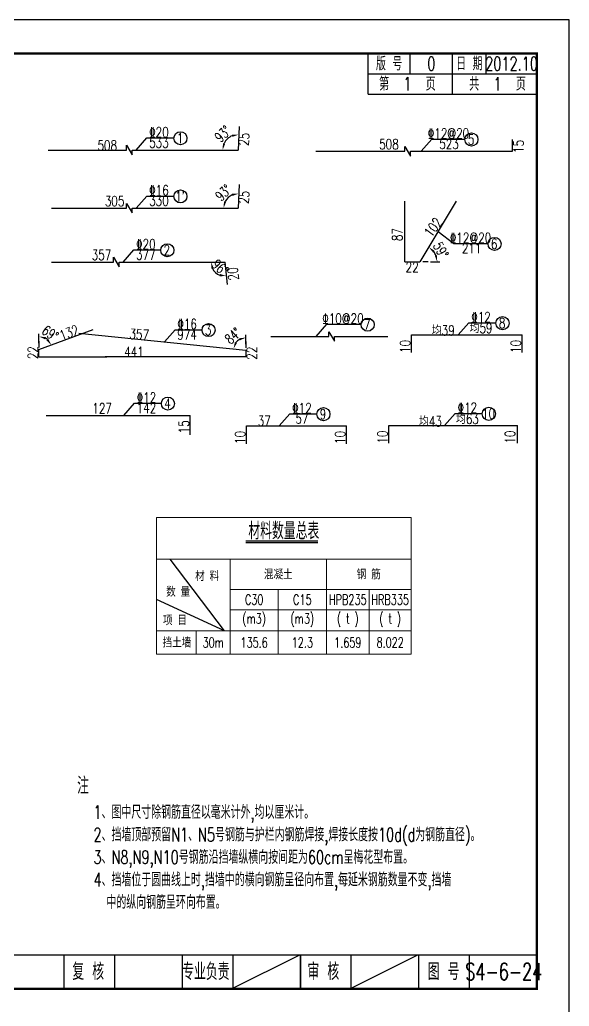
# Model space of a CAD drawing. Header units: millimetres. Extents: x -51 to 12129, y -1309 to -715.
# Drawn here: x 11126.6 to 11289.3, y -1006.8 to -714.7 of the extents above; entities that cross this region are included whole.
import ezdxf
from ezdxf.enums import TextEntityAlignment as Align

# ---------------------------------------------------------------- set-up
doc = ezdxf.new("R2010")
doc.units = ezdxf.units.MM
doc.header["$LTSCALE"] = 0.25
for name, color, linetype in [('0_YELLOW', 2, 'Continuous'), ('图框', 7, 'Continuous'), ('文字', 7, 'Continuous'), ('标注', 4, 'Continuous'), ('次轮廓线', 7, 'Continuous'), ('表格', 7, 'Continuous'), ('钢筋', 6, 'Continuous')]:
    doc.layers.add(name, color=color, linetype=linetype)
doc.styles.get("Standard").update_dxf_attribs({"font": 'simplex1.shx', "width": 0.7, "bigfont": 'hztxt.shx'})
doc.styles.add('TEXT', font='simplex1.shx', dxfattribs={"width": 0.7, "bigfont": 'hztxt.shx'})
doc.styles.add('数字', font='simplex1.shx', dxfattribs={"width": 0.8, "bigfont": 'hztxt.shx'})
doc.styles.add('钢筋', font='simplex1.shx', dxfattribs={"width": 0.8, "height": 2.2, "bigfont": 'hztxt.shx'})
doc.dimstyles.new('STANDARD-50', dxfattribs={"dimscale": 0, "dimtxt": 3, "dimasz": 2, "dimexe": 0.8, "dimexo": 1, "dimgap": 0.5, "dimtad": 1, "dimdec": 0, "dimlfac": 5, "dimzin": 9, "dimdsep": 46, "dimtxsty": 'Standard', "dimcen": 0.5, "dimclrd": 256, "dimclre": 256, "dimclrt": 7, "dimadec": 0, "dimazin": 2, "dimtfac": 1, "dimtdec": 0, "dimtix": 1, "dimtmove": 2, "dimatfit": 3, "dimfxl": 0, "dimtolj": 1, "dimtzin": 0, "dimlwd": -1, "dimlwe": -1, "dimarcsym": 0})

# ---------------------------------------------------------------- blocks, each defined once
blk = doc.blocks.new('*D2111')
at = {"layer": 'Defpoints', "color": 0}
for p in [(11255.88, -768.4), (11249.93, -784.67), (11240.65, -786.4), (11245.08, -786.4), (11245.08, -786.4)]:
    blk.add_point(p, dxfattribs=at)
at = {"layer": '文字'}
blk.add_line((11248.24, -786.4), (11251.04, -786.4), dxfattribs=at)
blk.add_arc((11245.08, -786.4), 5.15, 22.3847, 36.6516, dxfattribs=at)
for points in [[(11248.99, -783.58), (11249.44, -783.08), (11247.73, -781.99)], [(11250.17, -784.38), (11249.52, -784.51), (11250.24, -786.4)]]:
    blk.add_solid(points, dxfattribs=at)
at = {"layer": '文字', "color": 7, "insert": (11251.31, -782.88), "char_height": 3, "attachment_point": 5, "rotation": 299.5181}
blk.add_mtext('\\A1;59°', dxfattribs=at)
blk = doc.blocks.new('*D2112')
at = {"layer": 'Defpoints', "color": 0}
for p in [(11191.64, -763.43), (11189.25, -766.65), (11136.05, -770.46), (11180.93, -770.46), (11191.29, -770.46)]:
    blk.add_point(p, dxfattribs=at)
at = {"layer": '文字'}
blk.add_line((11184.97, -770.46), (11187.77, -770.46), dxfattribs=at)
blk.add_arc((11191.29, -770.46), 4.32, 113.8742, 153.2599, dxfattribs=at)
for points in [[(11189.48, -766.18), (11189.6, -766.83), (11191.51, -766.14)], [(11187.75, -768.59), (11187.1, -768.44), (11186.97, -770.46)]]:
    blk.add_solid(points, dxfattribs=at)
at = {"layer": '文字', "color": 7, "insert": (11186.93, -765.88), "char_height": 3, "attachment_point": 5, "rotation": 43.567}
blk.add_mtext('\\A1;93°', dxfattribs=at)
blk = doc.blocks.new('*D2113')
at = {"layer": 'Defpoints', "color": 0}
for p in [(11191.64, -746.23), (11189.12, -749.2), (11135.09, -753.26), (11181.68, -753.26), (11191.29, -753.26)]:
    blk.add_point(p, dxfattribs=at)
at = {"layer": '文字'}
blk.add_line((11184.69, -753.26), (11187.49, -753.26), dxfattribs=at)
blk.add_arc((11191.29, -753.26), 4.6, 112.2579, 154.8762, dxfattribs=at)
for points in [[(11189.49, -748.67), (11189.6, -749.33), (11191.52, -748.66)], [(11187.45, -751.38), (11186.8, -751.23), (11186.69, -753.26)]]:
    blk.add_solid(points, dxfattribs=at)
at = {"layer": '文字', "color": 7, "insert": (11186.74, -748.48), "char_height": 3, "attachment_point": 5, "rotation": 43.567}
blk.add_mtext('\\A1;93°', dxfattribs=at)
blk = doc.blocks.new('*D2114')
at = {"layer": 'Defpoints', "color": 0}
for p in [(11144.1, -807.52), (11191.86, -809.21), (11193.6, -812.47), (11193.6, -812.47), (11193.6, -814.52)]:
    blk.add_point(p, dxfattribs=at)
at = {"layer": '文字'}
blk.add_line((11193.6, -810.78), (11193.6, -807.98), dxfattribs=at)
blk.add_arc((11193.6, -812.47), 3.69, 121.4088, 142.8806, dxfattribs=at)
for points in [[(11191.58, -809), (11191.76, -809.64), (11193.6, -808.78)], [(11190.96, -810.37), (11190.34, -810.12), (11189.92, -812.11)]]:
    blk.add_solid(points, dxfattribs=at)
at = {"layer": '文字', "color": 7, "insert": (11189.78, -808.25), "char_height": 3, "attachment_point": 5, "rotation": 42.1447}
blk.add_mtext('\\A1;84°', dxfattribs=at)
blk = doc.blocks.new('*D2115')
at = {"layer": 'Defpoints', "color": 0}
for p in [(11128.99, -786.42), (11183.89, -788.63), (11187.42, -786.42), (11193.65, -786.42), (11188.12, -793.03)]:
    blk.add_point(p, dxfattribs=at)
at = {"layer": '文字'}
blk.add_arc((11187.42, -786.42), 4.17, 207.753, 248.247, dxfattribs=at)
for points in [[(11183.41, -788.44), (11184.06, -788.28), (11183.25, -786.42)], [(11185.92, -789.96), (11185.83, -790.62), (11187.86, -790.57)]]:
    blk.add_solid(points, dxfattribs=at)
at = {"layer": '文字', "color": 7, "insert": (11185.97, -788.03), "char_height": 3, "attachment_point": 5, "rotation": 318}
blk.add_mtext('\\A1;96°', dxfattribs=at)
blk = doc.blocks.new('*D2116')
at = {"layer": 'Defpoints', "color": 0}
for p in [(11148.34, -806.36), (11135.13, -809.68), (11132.32, -812.37), (11132.32, -812.37), (11132.32, -814.52)]:
    blk.add_point(p, dxfattribs=at)
at = {"layer": '文字'}
blk.add_line((11132.32, -810.47), (11132.32, -807.67), dxfattribs=at)
blk.add_arc((11132.32, -812.37), 3.89, 50.3034, 60.2428, dxfattribs=at)
for points in [[(11134.16, -809.31), (11134.33, -808.66), (11132.32, -808.47)], [(11135.08, -809.18), (11134.53, -809.56), (11135.96, -811)]]:
    blk.add_solid(points, dxfattribs=at)
at = {"layer": '文字', "color": 7, "insert": (11135.67, -807.52), "char_height": 3, "attachment_point": 5, "rotation": 325.2731}
blk.add_mtext('\\A1;69°', dxfattribs=at)
blk = doc.blocks.new('*T2040')
at = {"layer": 'Defpoints', "color": 8, "lineweight": 0}
for p, q in [((0, 0), (11.78, 0)), ((0, 0), (0, -12.33)), ((11.78, 0), (21.78, 0)), ((21.78, 0), (36.04, 0)), ((36.04, 0), (50.3, 0)), ((50.3, 0), (62.98, 0)), ((62.98, 0), (75.38, 0)), ((75.38, 0), (75.38, -12.33)), ((11.78, -33.53), (11.78, -40.53))]:
    blk.add_line(p, q, dxfattribs=at)
at = {"layer": '表格', "color": 1, "lineweight": 0}
for p, q in [((0, -12.33), (11.78, -12.33)), ((0, -12.33), (0, -21.33)), ((11.78, -12.33), (21.78, -12.33)), ((21.78, -12.33), (36.04, -12.33)), ((36.04, -12.33), (50.3, -12.33)), ((50.3, -12.33), (62.98, -12.33)), ((62.98, -12.33), (75.38, -12.33)), ((75.38, -12.33), (75.38, -21.33)), ((0, -21.33), (0, -27.33)), ((75.38, -21.33), (75.38, -27.33)), ((0, -27.33), (0, -33.53)), ((75.38, -27.33), (75.38, -33.53)), ((0, -33.53), (0, -40.53)), ((75.38, -33.53), (75.38, -40.53)), ((0, -40.53), (11.78, -40.53)), ((11.78, -40.53), (21.78, -40.53)), ((21.78, -40.53), (36.04, -40.53)), ((36.04, -40.53), (50.3, -40.53)), ((50.3, -40.53), (62.98, -40.53)), ((62.98, -40.53), (75.38, -40.53))]:
    blk.add_line(p, q, dxfattribs=at)
at = {"layer": '表格', "color": 7, "lineweight": 0}
for p, q in [((21.78, -12.33), (21.78, -21.33)), ((50.3, -12.33), (50.3, -21.33)), ((21.78, -21.33), (36.04, -21.33)), ((21.78, -21.33), (21.78, -27.33)), ((36.04, -21.33), (50.3, -21.33)), ((36.04, -21.33), (36.04, -27.33)), ((50.3, -21.33), (62.98, -21.33)), ((50.3, -21.33), (50.3, -27.33)), ((62.98, -21.33), (75.38, -21.33)), ((62.98, -21.33), (62.98, -27.33)), ((21.78, -27.33), (36.04, -27.33)), ((21.78, -27.33), (21.78, -33.53)), ((36.04, -27.33), (50.3, -27.33)), ((36.04, -27.33), (36.04, -33.53)), ((50.3, -27.33), (62.98, -27.33)), ((50.3, -27.33), (50.3, -33.53)), ((62.98, -27.33), (75.38, -27.33)), ((62.98, -27.33), (62.98, -33.53)), ((0, -33.53), (11.78, -33.53)), ((11.78, -33.53), (21.78, -33.53)), ((21.78, -33.53), (36.04, -33.53)), ((21.78, -33.53), (21.78, -40.53)), ((36.04, -33.53), (50.3, -33.53)), ((36.04, -33.53), (36.04, -40.53)), ((50.3, -33.53), (62.98, -33.53)), ((50.3, -33.53), (50.3, -40.53)), ((62.98, -33.53), (75.38, -33.53)), ((62.98, -33.53), (62.98, -40.53))]:
    blk.add_line(p, q, dxfattribs=at)
at = {"layer": '表格', "color": 1, "insert": (37.69, -1.5), "char_height": 5, "width": 72.3849, "attachment_point": 2}
blk.add_mtext('材料数量总表', dxfattribs=at)
at = {"layer": '表格', "char_height": 3, "attachment_point": 5}
for s, insert, width in [('混凝土', (36.04, -16.83), 25.523), ('钢 筋', (62.84, -16.83), 22.0831)]:
    blk.add_mtext(s, dxfattribs=dict(at, insert=insert, width=width))
at = {"layer": '表格', "color": 0, "char_height": 3}
for s, insert, width, attachment_point in [('C30', (28.91, -24.33), 11.2615, 5), ('C15', (43.17, -24.33), 11.2615, 5), ('HPB235', (56.64, -24.33), 9.6809, 5), ('HRB335', (69.18, -24.33), 9.4022, 5), ('(m3)', (28.91, -30.43), 11.2615, 5), ('{\\Fsimplex1,hztxt|c134;\\W0.7;(m3)}', (43.17, -30.43), 11.2615, 5), ('( t )', (56.64, -30.43), 9.6809, 5), ('( t )', (69.18, -30.43), 9.4022, 5), ('挡土墙', (10.28, -37.03), 8.7788, 6)]:
    blk.add_mtext(s, dxfattribs=dict(at, insert=insert, width=width, attachment_point=attachment_point))
at = {"layer": '表格', "color": 0, "char_height": 3, "attachment_point": 5, "style": 'TEXT'}
for s, insert, width in [('30m', (16.78, -37.03), 7), ('135.6', (28.91, -37.03), 11.2615), ('12.3', (43.17, -37.03), 11.2615), ('1.659', (56.64, -37.03), 9.6809), ('8.022', (69.18, -37.03), 9.4022)]:
    blk.add_mtext(s, dxfattribs=dict(at, insert=insert, width=width))
blk = doc.blocks.new('series')
at = {"width": 0.75}
for tag, height, p in [('页码', 4, (-35, -19)), ('图名', 5, (-220, -282)), ('图号', 5, (-20, -282))]:
    blk.add_attdef(tag, text='', height=height, dxfattribs=at).set_placement(p, align=Align.MIDDLE_CENTER)
blk = doc.blocks.new('123')
at = {"layer": '图框', "color": 2}
blk.add_lwpolyline([(369.33, -1011.65), (369.33, -714.65), (-50.67, -714.65), (-50.67, -1011.65)], close=True, dxfattribs=at)

msp = doc.modelspace()

# ---------------------------------------------------------------- linework, layer by layer
for p, q in [((11189.33091, -1001.65472), (11209.33091, -991.65472)), ((11224.33091, -1001.65472), (11244.33091, -991.65472))]:
    msp.add_line(p, q)
for points, const_width in [([(11279.75412, -724.65471), (10899.75412, -724.65471), (10899.75412, -1001.65471), (11279.75412, -1001.65471), (11279.75412, -724.65471)], 0.7), ([(10899.75412, -991.65471), (11279.75412, -991.65471)], 0.4), ([(11174.75412, -1001.65471), (11174.75412, -991.65471)], 0.4), ([(11189.75412, -1001.65471), (11189.75412, -991.65471)], 0.4), ([(11209.75412, -1001.65471), (11209.75412, -991.65471)], 0.4), ([(11224.75412, -1001.65471), (11224.75412, -991.65471)], 0.4), ([(11244.75412, -1001.65471), (11244.75412, -991.65471)], 0.4), ([(11259.75412, -1001.65471), (11259.75412, -991.65471)], 0.4)]:
    msp.add_lwpolyline(points, dxfattribs=dict(const_width=const_width))
at = {"layer": '0_YELLOW', "color": 7}
for q in [(11171.13214, -874.40247), (11167.12539, -886.40247)]:
    msp.add_line((11187.20815, -895.60247), q, dxfattribs=at)
at = {"layer": '图框', "const_width": 0.4}
for points in [[(11139.75412, -1001.65471), (11139.75412, -991.65471)], [(11154.75412, -1001.65471), (11154.75412, -991.65471)], [(11174.75412, -1001.65471), (11174.75412, -991.65471)]]:
    msp.add_lwpolyline(points, dxfattribs=at)
at = {"layer": '文字'}
for p, q in [((11247.58362, -786.40441), (11245.94362, -786.40441)), ((11132.31591, -809.86719), (11132.31591, -811.73584)), ((11193.59707, -809.97318), (11193.59707, -811.85502))]:
    msp.add_line(p, q, dxfattribs=at)
at = {"layer": '标注'}
for p, q in [((11161.101, -753.25634), (11164.25939, -749.65497)), ((11164.25939, -749.65497), (11172.12178, -749.65497)), ((11245.44751, -753.61869), (11248.6059, -750.01732)), ((11248.6059, -750.01732), (11258.29241, -750.01732)), ((11158.25765, -751.84911), (11159.91641, -754.66358)), ((11158.25765, -753.25634), (11158.25765, -751.84911)), ((11159.91641, -754.66358), (11159.91641, -753.25634)), ((11240.67088, -753.61869), (11240.67088, -752.21146)), ((11240.67088, -752.21146), (11242.32963, -755.02593)), ((11242.32963, -755.02593), (11242.32963, -753.61869)), ((11161.101, -770.46063), (11164.25939, -766.85925)), ((11164.25939, -766.85925), (11172.12178, -766.85925)), ((11158.25765, -770.46063), (11158.25765, -769.05339)), ((11158.25765, -769.05339), (11159.91641, -771.86786)), ((11159.91641, -771.86786), (11159.91641, -770.46063)), ((11250.48362, -777.40441), (11255.13248, -780.92958)), ((11157.23461, -786.42159), (11160.39301, -782.82022)), ((11160.39301, -782.82022), (11168.2554, -782.82022)), ((11255.13248, -780.92958), (11265.15314, -780.92958)), ((11154.39127, -786.42159), (11154.39127, -785.01436)), ((11154.39127, -785.01436), (11156.05002, -787.82883)), ((11156.05002, -787.82883), (11156.05002, -786.42159)), ((11214.39233, -808.45122), (11217.55072, -804.84985)), ((11217.55072, -804.84985), (11227.57089, -804.84985)), ((11256.47976, -808.01278), (11259.63815, -804.41141)), ((11259.63815, -804.41141), (11267.50054, -804.41141)), ((11169.45066, -810.05854), (11172.60906, -806.45717)), ((11172.60906, -806.45717), (11180.47144, -806.45717)), ((11218.16024, -808.45122), (11218.16024, -807.04398)), ((11218.16024, -807.04398), (11219.819, -809.85845)), ((11219.819, -809.85845), (11219.819, -808.45122)), ((11157.41343, -831.83679), (11160.57182, -828.23542)), ((11160.57182, -828.23542), (11168.43421, -828.23542)), ((11203.44035, -834.97165), (11206.59875, -831.37028)), ((11206.59875, -831.37028), (11214.46114, -831.37028)), ((11252.42612, -834.85818), (11255.58452, -831.25681)), ((11255.58452, -831.25681), (11263.44691, -831.25681)), ((11193.54024, -869.52719), (11214.89667, -869.52719))]:
    msp.add_line(p, q, dxfattribs=at)
for centre in [(11174.19439, -749.76606), (11260.36502, -750.12841), (11174.19439, -766.97034), (11267.22575, -781.04067), (11170.32801, -782.93131), (11229.6435, -804.96093), (11269.57315, -804.52249), (11182.54405, -806.56826), (11170.50682, -828.34651), (11216.53375, -831.48136), (11265.51952, -831.36789)]:
    msp.add_circle(centre, 1.93629, dxfattribs=at)
at = {"layer": '次轮廓线'}
for p, q in [((11229.75412, -736.65471), (11229.75412, -724.65471)), ((11242.25412, -730.65471), (11242.25412, -724.65471)), ((11254.75412, -730.65471), (11254.75412, -724.65471)), ((11264.75412, -730.65471), (11264.75412, -724.65471)), ((11229.75412, -730.65471), (11279.75412, -730.65471)), ((11254.75412, -736.65471), (11254.75412, -730.65471)), ((11229.75412, -736.65471), (11279.75412, -736.65471))]:
    msp.add_line(p, q, dxfattribs=at)
at = {"layer": '钢筋'}
for p, q in [((11191.6415, -746.22663), (11191.28958, -753.25634)), ((11272.51822, -753.61869), (11272.51822, -750.09329)), ((11135.09341, -753.25634), (11158.25765, -753.25634)), ((11159.91641, -753.25634), (11191.28958, -753.25634)), ((11214.31323, -753.61869), (11240.67088, -753.61869)), ((11242.32963, -753.61869), (11272.51822, -753.61869)), ((11191.6415, -763.43091), (11191.28958, -770.46063)), ((11240.64981, -786.40441), (11240.64981, -768.40441)), ((11255.88362, -768.40441), (11245.08362, -786.40441)), ((11136.04719, -770.46063), (11158.25765, -770.46063)), ((11159.91641, -770.46063), (11191.28958, -770.46063)), ((11136.04757, -786.42159), (11154.39127, -786.42159)), ((11156.05002, -786.42159), (11187.4232, -786.42159)), ((11188.11772, -793.02956), (11187.4232, -786.42159)), ((11240.64981, -786.40441), (11245.08362, -786.40441)), ((11132.31591, -812.36719), (11148.34144, -806.36078)), ((11144.09953, -807.52343), (11193.59707, -812.47318)), ((11200.96224, -808.45122), (11218.16024, -808.45122)), ((11219.819, -808.45122), (11235.61893, -808.45122)), ((11242.60156, -808.01278), (11275.38251, -808.01278)), ((11242.60156, -813.2538), (11242.60156, -808.01278)), ((11275.38251, -813.2538), (11275.38251, -808.01278)), ((11132.31591, -814.52069), (11132.31591, -812.36719)), ((11132.31591, -814.52069), (11152.38316, -814.52069)), ((11193.59707, -814.52069), (11151.93185, -814.52069)), ((11193.59707, -812.47318), (11193.59707, -814.52069)), ((11134.45728, -831.83679), (11177.09167, -831.83679)), ((11177.09167, -837.61693), (11177.09167, -831.83679)), ((11193.71943, -840.21267), (11193.71943, -834.97165)), ((11193.71943, -834.97165), (11223.33481, -834.97165)), ((11223.33481, -840.21267), (11223.33481, -834.97165)), ((11235.86195, -834.85818), (11274.01485, -834.85818)), ((11235.86195, -840.0992), (11235.86195, -834.85818)), ((11274.01485, -840.0992), (11274.01485, -834.85818)), ((11193.54024, -869.02719), (11214.89667, -869.02719))]:
    msp.add_line(p, q, dxfattribs=at)

# ---------------------------------------------------------------- block references
ref = msp.add_blockref('series', (11289.75412, -714.65471))
ref.add_attrib('页码', '第  1  页    共  1  页', dxfattribs={"height": 4, "width": 0.75}).set_placement((11254.75412, -733.65471), align=Align.MIDDLE_CENTER)
msp.add_blockref('*T2040', (11167.12539, -862.06913))
at = {"layer": '标注'}
msp.add_blockref('123', (10920, 0), dxfattribs=at)

# ---------------------------------------------------------------- texts
at = {"width": 0.7}
for s, p in [('材 料', (11178.56538, -880.88925)), ('数 量', (11169.98267, -885.5583)), ('项 目', (11169.04161, -893.97616))]:
    msp.add_text(s, height=3, dxfattribs=at).set_placement(p)
for s, p in [('专业负责', (11181.74435, -996.56012)), ('审 核', (11216.51815, -996.56012)), ('图 号', (11252.13732, -996.56012)), ('S4-6-24', (11269.95697, -996.56013))]:
    msp.add_text(s, height=5, dxfattribs=at).set_placement(p, align=Align.MIDDLE_CENTER)
at = {"layer": '图框', "width": 0.7}
msp.add_text('复 核', height=5, dxfattribs=at).set_placement((11146.8936, -996.56012), align=Align.MIDDLE_CENTER)
at = {"layer": '文字', "width": 0.7}
for s, p in [('版 号', (11236.00412, -727.65471)), ('0', (11248.50412, -727.65471)), ('日 期', (11259.75412, -727.65471)), ('2012.10', (11272.25412, -727.65471))]:
    msp.add_text(s, height=4, dxfattribs=at).set_placement(p, align=Align.MIDDLE_CENTER)
at = {"layer": '文字', "width": 0.75}
for s, style, p in [('%%13220', '钢筋', (11167.83594, -747.96909)), ('%%13212@20', '钢筋', (11253.57226, -748.33144)), ('508', '数字', (11152.54716, -751.90103)), ('533', '数字', (11167.83594, -751.05678)), ('1', '数字', (11174.08086, -749.73919)), ('508', '数字', (11235.93611, -751.53029)), ('523', '数字', (11253.71487, -751.41913)), ('5', '数字', (11260.25149, -750.10154)), ('%%13216', '钢筋', (11167.83594, -765.17338)), ("1'", '数字', (11174.08086, -766.94347)), ('305', '数字', (11154.70747, -768.37222)), ('330', '数字', (11167.83594, -768.26106)), ('%%13220', '钢筋', (11163.96956, -781.13434)), ('%%13212@20', '钢筋', (11260.09884, -779.2437)), ('6', '数字', (11267.11222, -781.0138)), ('357', '数字', (11150.84109, -784.33319)), ('377', '数字', (11163.96956, -784.22203)), ('2', '数字', (11170.21448, -782.90444)), ('211', '数字', (11260.43565, -782.33139)), ('22', '数字', (11242.82694, -787.93964)), ('%%13216', '钢筋', (11176.18561, -804.77129)), ('%%13110@20', '钢筋', (11222.32604, -803.16397)), ('7', '数字', (11229.52997, -804.93406)), ('%%13212', '钢筋', (11263.2147, -802.72553)), ('8', '数字', (11269.45962, -804.49562)), ('974', '数字', (11176.18561, -807.85898)), ('3', '数字', (11182.43052, -806.54138)), ('均39', '数字', (11252.01166, -806.52556)), ('均59', '数字', (11263.2147, -805.81322)), ('441', '数字', (11160.45915, -813.02532)), ('%%13212', '钢筋', (11164.14837, -826.54954)), ('4', '数字', (11170.39329, -828.31964)), ('127', '数字', (11151.0199, -829.74839)), ('142', '数字', (11164.14837, -829.63723)), ('%%13212', '钢筋', (11210.1753, -829.6844)), ('%%13212', '钢筋', (11259.16107, -829.57093)), ('37', '数字', (11199.02382, -833.46422)), ('57', '数字', (11210.1753, -832.77209)), ('9', '数字', (11216.42022, -831.45449)), ('均43', '数字', (11248.21535, -833.45811)), ('均63', '数字', (11259.17219, -832.69841)), ('10', '数字', (11265.40599, -831.34102))]:
    msp.add_text(s, height=3, dxfattribs=dict(at, style=style)).set_placement(p, align=Align.MIDDLE)
at = {"layer": '文字', "style": '数字', "width": 0.75}
for s, rotation, p in [('25', 85.7279465, (11193.02806, -750.04144)), ('15', 90, (11274.31986, -752.1937)), ('25', 85.7279465, (11193.02806, -767.24572)), ('102', 52.8273937, (11249.02805, -776.13684)), ('87', 90, (11238.43057, -778.29939)), ('20', 96, (11189.78689, -789.91283)), ('132', 20.267821, (11141.2499, -807.35618)), ('357', 356.1896448, (11162.0062, -807.8594)), ('22', 90, (11130.51007, -813.25715)), ('22', 90, (11195.35024, -813.41449)), ('10', 90, (11240.75457, -811.41066)), ('10', 90, (11273.53552, -811.41066)), ('15', 90, (11175.24468, -835.23467)), ('10', 90, (11191.87244, -838.36953)), ('10', 90, (11221.48782, -838.36953)), ('10', 90, (11234.01496, -838.25606)), ('10', 90, (11271.78757, -838.25606))]:
    msp.add_text(s, height=3, rotation=rotation, dxfattribs=at).set_placement(p, align=Align.MIDDLE)
at = {"layer": '文字', "insert": (11143.61713, -978.01777), "char_height": 4, "width": 122.0564862, "attachment_point": 7}
msp.add_mtext('{\\H1.25x;注}\\P\\pi-1,l2;  1、图中尺寸除钢筋直径以毫米计外,均以厘米计。\\P  2、挡墙顶部预留N1、N5号钢筋与护栏内钢筋焊接,焊接长度按10d(d为钢筋直径)。\\P  3、N8,N9,N10号钢筋沿挡墙纵横向按间距为60cm呈梅花型布置。\\P  4、挡墙位于圆曲线上时,挡墙中的横向钢筋呈径向布置,每延米钢筋数量不变,挡墙       \\P    中的纵向钢筋呈环向布置。', dxfattribs=at)

# ---------------------------------------------------------------- dimensions: what is measured, and where the dimension line sits
at = {"layer": '文字'}
for base, line1, line2, picture, middle in [((11189.1247, -749.20008), ((11191.6415, -746.22663), (11191.28958, -753.25634)), ((11135.09341, -753.25634), (11181.6758, -753.25634)), '*D2113', (11186.74234, -748.47577)), ((11189.25339, -766.64547), ((11191.6415, -763.43091), (11191.28958, -770.46063)), ((11136.04719, -770.46063), (11180.93387, -770.46063)), '*D2112', (11186.9307, -765.87808)), ((11249.93462, -784.66953), ((11240.64981, -786.40441), (11245.08362, -786.40441)), ((11255.88362, -768.40441), (11245.08362, -786.40441)), '*D2111', (11251.3072, -782.88068)), ((11183.88716, -788.63116), ((11188.11772, -793.02956), (11187.4232, -786.42159)), ((11128.99122, -786.42159), (11193.64691, -786.42159)), '*D2115', (11185.97144, -788.03394)), ((11135.13163, -809.67667), ((11132.31591, -812.36719), (11148.34144, -806.36078)), ((11132.31591, -814.52069), (11132.31591, -812.36719)), '*D2116', (11135.67381, -807.52263)), ((11191.85712, -809.21408), ((11193.59707, -812.47318), (11193.59707, -814.52069)), ((11144.09953, -807.52343), (11193.59707, -812.47318)), '*D2114', (11189.77604, -808.251))]:
    dim = msp.add_angular_dim_2l(base=base, line1=line1, line2=line2, dimstyle='STANDARD-50', override={"dimscale": 1}, dxfattribs=at)
    dim.commit()
    dim.dimension.update_dxf_attribs({"geometry": picture, "text_midpoint": middle})

doc.saveas('drawing.dxf')
